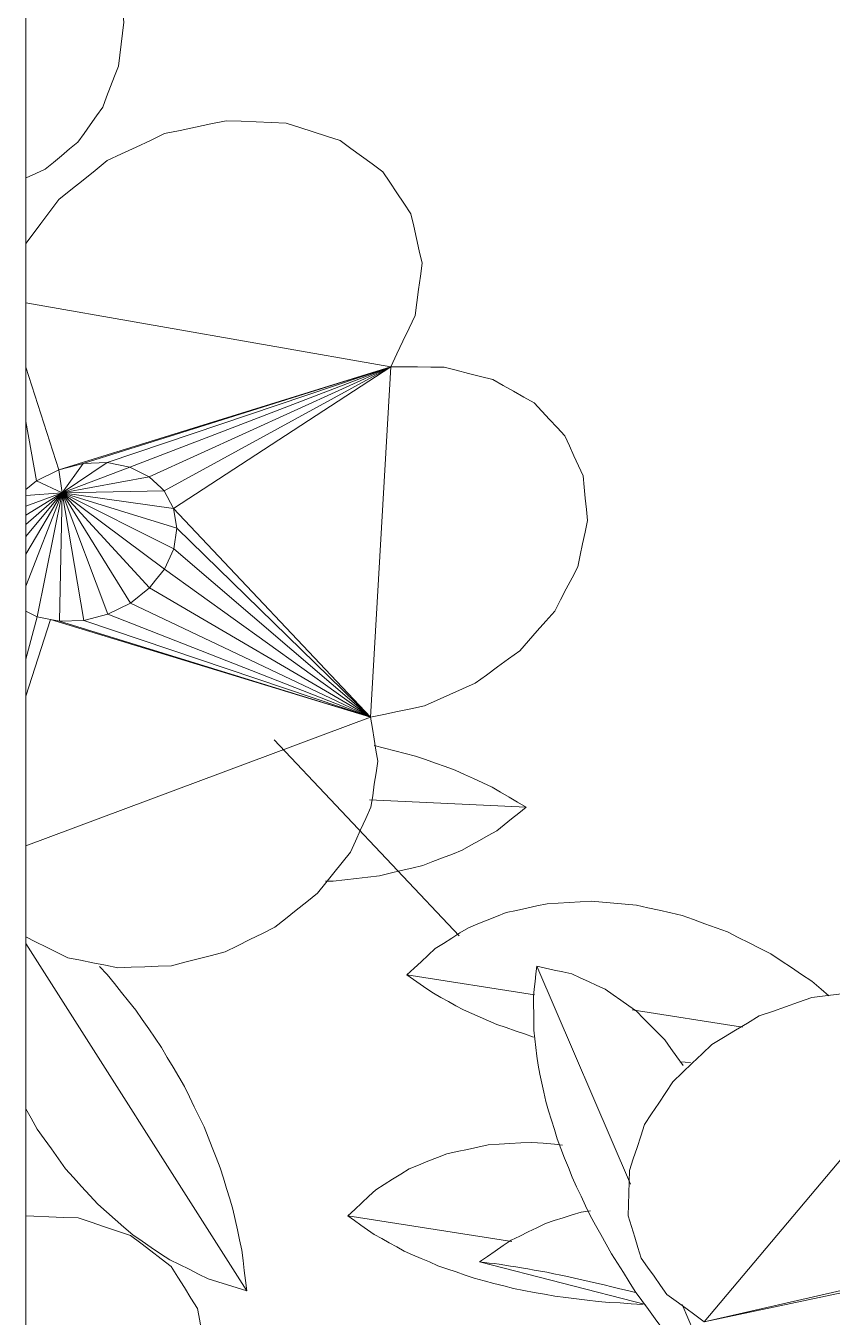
# Model space of a CAD drawing. Header units: metres. Extents: x -18.34 to -13.25, y -25.49 to -16.26.
# Drawn here: x -17.66 to -17.5716, y -20.7509 to -20.6094 of the extents above; entities that cross this region are included whole.
import ezdxf

# ---------------------------------------------------------------- set-up
doc = ezdxf.new("R2010")
doc.units = ezdxf.units.M
for name, color, linetype, lineweight in [('Importações nas famílias', 7, 'Continuous', 5), ('Quadro estrutural', 7, 'Continuous', 5), ('Vegetação', 7, 'Continuous', 5)]:
    doc.layers.add(name, color=color, linetype=linetype, lineweight=lineweight)

# ---------------------------------------------------------------- blocks, each defined once
blk = doc.blocks.new('Planta_pergolado_12200 - plantas pergolado_skp_Component_12-V2986-Pavimento 02 - Executivo')
at = {"layer": 'Importações nas famílias', "color": 9}
blk.add_line((-0.05878, 0.28689), (-0.05943, 0.2872), dxfattribs=at)
at = {"layer": 'Importações nas famílias', "color": 9, "flags": 128}
for points in [[(-0.06365, 0.28873), (-0.06477, 0.28902), (-0.06589, 0.28931), (-0.06701, 0.28961)], [(-0.05943, 0.2872), (-0.06049, 0.28758), (-0.06154, 0.28796), (-0.0626, 0.28834), (-0.06365, 0.28873)]]:
    blk.add_lwpolyline(points, dxfattribs=at)
blk = doc.blocks.new('Planta_pergolado_12200 - plantas pergolado_skp_Component_17-V2987-Pavimento 02 - Executivo')
at = {"layer": 'Importações nas famílias', "color": 9}
for p, q in [((-0.08, 0.33425), (-0.06399, 0.33139)), ((-0.08, 0.32601), (-0.06399, 0.33139)), ((-0.06399, 0.33139), (-0.08, 0.32529)), ((-0.06399, 0.33139), (-0.08, 0.3242)), ((-0.08, 0.32638), (-0.06399, 0.33139)), ((-0.06399, 0.33139), (-0.08, 0.32644)), ((-0.08, 0.32119), (-0.06399, 0.33139)), ((-0.08, 0.32278), (-0.06399, 0.33139)), ((-0.06432, 0.32787), (-0.06399, 0.33139)), ((-0.0676, 0.29298), (-0.0656, 0.31429)), ((-0.04436, 0.31074), (-0.04467, 0.30948)), ((-0.08, 0.30666), (-0.0676, 0.29298)), ((-0.0676, 0.29298), (-0.08, 0.30552)), ((-0.0676, 0.29298), (-0.08, 0.30392)), ((-0.0676, 0.29298), (-0.08, 0.30213)), ((-0.0676, 0.29298), (-0.08, 0.30043)), ((-0.0676, 0.29298), (-0.08, 0.299)), ((-0.0676, 0.29298), (-0.08, 0.29794)), ((-0.0676, 0.29298), (-0.08, 0.29724)), ((-0.0676, 0.29298), (-0.08, 0.29688)), ((-0.0676, 0.29298), (-0.08, 0.29684)), ((-0.0676, 0.29298), (-0.08, 0.28834)), ((-0.067, 0.28816), (-0.06723, 0.2869))]:
    blk.add_line(p, q, dxfattribs=at)
at = {"layer": 'Importações nas famílias', "color": 9, "flags": 128}
for points in [[(-0.08, 0.3583), (-0.07911, 0.35827), (-0.07749, 0.3582), (-0.07587, 0.35813), (-0.07425, 0.35807)], [(-0.07425, 0.35807), (-0.07282, 0.35759), (-0.07139, 0.35711), (-0.06996, 0.35663), (-0.06853, 0.35615)], [(-0.06853, 0.35615), (-0.06741, 0.3553), (-0.06629, 0.35445), (-0.06517, 0.3536), (-0.06405, 0.35275)], [(-0.06405, 0.35275), (-0.06334, 0.35159), (-0.06262, 0.35044), (-0.06191, 0.34929), (-0.06119, 0.34814)], [(-0.06119, 0.34814), (-0.06094, 0.34679), (-0.0607, 0.34544), (-0.06045, 0.34409), (-0.0602, 0.34274)], [(-0.0602, 0.34274), (-0.06044, 0.3413), (-0.06068, 0.33986), (-0.06092, 0.33842), (-0.06116, 0.33699)], [(-0.06116, 0.33699), (-0.06187, 0.33559), (-0.06257, 0.33419), (-0.06328, 0.33279), (-0.06399, 0.33139)], [(-0.06399, 0.33139), (-0.06256, 0.33138), (-0.06113, 0.33136), (-0.05969, 0.33135), (-0.05826, 0.33134)], [(-0.05826, 0.33134), (-0.05696, 0.331), (-0.05566, 0.33066), (-0.05435, 0.33032), (-0.05305, 0.32999)], [(-0.05305, 0.32999), (-0.05197, 0.32935), (-0.05088, 0.3287), (-0.04979, 0.32806), (-0.04871, 0.32742)], [(-0.04467, 0.30948), (-0.04533, 0.30826), (-0.046, 0.30704), (-0.04667, 0.30583), (-0.04734, 0.30461)], [(-0.04734, 0.30461), (-0.04832, 0.30352), (-0.0493, 0.30244), (-0.05028, 0.30135), (-0.05126, 0.30026)], [(-0.05126, 0.30026), (-0.05249, 0.29938), (-0.05372, 0.29849), (-0.05495, 0.29761), (-0.05618, 0.29672)], [(-0.05618, 0.29672), (-0.05757, 0.2961), (-0.05897, 0.29548), (-0.06036, 0.29486), (-0.06175, 0.29424)], [(-0.06175, 0.29424), (-0.06321, 0.29393), (-0.06468, 0.29361), (-0.06614, 0.29329), (-0.0676, 0.29298)], [(-0.0676, 0.29298), (-0.06745, 0.29178), (-0.0673, 0.29057), (-0.06715, 0.28937), (-0.067, 0.28816)]]:
    blk.add_lwpolyline(points, dxfattribs=at)
blk = doc.blocks.new('Planta_pergolado_12200 - plantas pergolado_skp_Component_16-V2988-Pavimento 02 - Executivo')
for name in ['Planta_pergolado_12200 - plantas pergolado_skp_Component_17-V2987-Pavimento 02 - Executivo', 'Planta_pergolado_12200 - plantas pergolado_skp_Component_12-V2986-Pavimento 02 - Executivo']:
    blk.add_blockref(name, (0, 0))
blk = doc.blocks.new('Planta_pergolado_12200 - plantas pergolado_skp_-V3010-Pavimento 02 - Executivo')
blk.add_blockref('Planta_pergolado_12200 - plantas pergolado_skp_Component_16-V2988-Pavimento 02 - Executivo', (0, 0))
blk = doc.blocks.new('Planta_pergolado_12200 - plantas pergolado_skp_-V3011-Pavimento 02 - Executivo')
blk.add_blockref('Planta_pergolado_12200 - plantas pergolado_skp_-V3010-Pavimento 02 - Executivo', (0, 0))
blk = doc.blocks.new('Planta_pergolado_12200 - plantas pergolado_skp_-V3129-Pavimento 02 - Executivo')
blk.add_blockref('Planta_pergolado_12200 - plantas pergolado_skp_-V3011-Pavimento 02 - Executivo', (0, 0))
blk = doc.blocks.new('Planta_pergolado_12200 - plantas pergolado_skp_Component_12-V1086-Pavimento 02 - Executivo')
at = {"layer": 'Importações nas famílias', "color": 9}
for p, q in [((-0.03028, -0.35324), (-0.01206, -0.34857)), ((-0.01812, -0.35885), (-0.01913, -0.3587))]:
    blk.add_line(p, q, dxfattribs=at)
at = {"layer": 'Importações nas famílias', "color": 9, "flags": 128}
for points in [[(-0.01986, -0.35148), (-0.01905, -0.35129), (-0.01824, -0.35111), (-0.01743, -0.35092), (-0.01662, -0.35073)], [(-0.01662, -0.35073), (-0.01576, -0.35052), (-0.0149, -0.35031), (-0.01404, -0.3501), (-0.01318, -0.34988)], [(-0.02565, -0.35261), (-0.02496, -0.35249), (-0.02427, -0.35236), (-0.02357, -0.35223), (-0.02288, -0.35211)], [(-0.02288, -0.35211), (-0.02213, -0.35195), (-0.02137, -0.35179), (-0.02062, -0.35164), (-0.01986, -0.35148)], [(-0.03028, -0.35324), (-0.02974, -0.35318), (-0.0292, -0.35312), (-0.02866, -0.35306), (-0.02812, -0.35299)], [(-0.02679, -0.35563), (-0.02767, -0.35503), (-0.02854, -0.35443), (-0.02941, -0.35384), (-0.03028, -0.35324)], [(-0.02812, -0.35299), (-0.0275, -0.3529), (-0.02688, -0.3528), (-0.02627, -0.35271), (-0.02565, -0.35261)], [(-0.02305, -0.35746), (-0.02398, -0.357), (-0.02492, -0.35654), (-0.02586, -0.35608), (-0.02679, -0.35563)], [(-0.01913, -0.3587), (-0.02011, -0.35839), (-0.02109, -0.35808), (-0.02207, -0.35777), (-0.02305, -0.35746)]]:
    blk.add_lwpolyline(points, dxfattribs=at)
blk = doc.blocks.new('Planta_pergolado_12200 - plantas pergolado_skp_Component_16-V3223-Pavimento 02 - Executivo')
at = {"extrusion": (0, 0, -1), "zscale": -0.9999999999999999, "rotation": 180}
blk.add_blockref('Planta_pergolado_12200 - plantas pergolado_skp_Component_12-V1086-Pavimento 02 - Executivo', (0, 0), dxfattribs=at)
blk = doc.blocks.new('Planta_pergolado_12200 - plantas pergolado_skp_Component_12-V2293-Pavimento 02 - Executivo')
at = {"layer": 'Importações nas famílias', "color": 9}
blk.add_line((-0.07594, -0.58268), (-0.11022, -0.556), dxfattribs=at)
at = {"layer": 'Importações nas famílias', "color": 9, "flags": 128}
for points in [[(-0.11022, -0.556), (-0.10922, -0.55579), (-0.10821, -0.55557), (-0.10721, -0.55536), (-0.1062, -0.55514)], [(-0.1062, -0.55514), (-0.10518, -0.55509), (-0.10415, -0.55504), (-0.10313, -0.55498), (-0.1021, -0.55493)], [(-0.1021, -0.55493), (-0.10108, -0.55504), (-0.10006, -0.55516), (-0.09904, -0.55527), (-0.09802, -0.55538)], [(-0.09802, -0.55538), (-0.09702, -0.55565), (-0.09603, -0.55593), (-0.09503, -0.5562), (-0.09404, -0.55648)], [(-0.10703, -0.55796), (-0.10783, -0.55747), (-0.10863, -0.55698), (-0.10943, -0.55649), (-0.11022, -0.556)], [(-0.09404, -0.55648), (-0.0931, -0.5569), (-0.09215, -0.55733), (-0.09121, -0.55776), (-0.09027, -0.55819)], [(-0.10378, -0.56005), (-0.1046, -0.55953), (-0.10541, -0.55901), (-0.10622, -0.55848), (-0.10703, -0.55796)], [(-0.09027, -0.55819), (-0.0894, -0.55877), (-0.08853, -0.55934), (-0.08766, -0.55992), (-0.08679, -0.56049)], [(-0.10052, -0.56225), (-0.10133, -0.5617), (-0.10215, -0.56115), (-0.10297, -0.5606), (-0.10378, -0.56005)], [(-0.08679, -0.56049), (-0.08601, -0.5612), (-0.08524, -0.5619), (-0.08446, -0.56261), (-0.08369, -0.56331)], [(-0.09726, -0.56453), (-0.09808, -0.56396), (-0.09889, -0.56339), (-0.0997, -0.56282), (-0.10052, -0.56225)], [(-0.08369, -0.56331), (-0.08302, -0.56414), (-0.08236, -0.56496), (-0.08169, -0.56578), (-0.08103, -0.5666)], [(-0.09406, -0.56687), (-0.09486, -0.56629), (-0.09566, -0.5657), (-0.09646, -0.56512), (-0.09726, -0.56453)], [(-0.09095, -0.56925), (-0.09173, -0.56865), (-0.09251, -0.56806), (-0.09328, -0.56747), (-0.09406, -0.56687)], [(-0.08103, -0.5666), (-0.08049, -0.56752), (-0.07996, -0.56843), (-0.07942, -0.56935), (-0.07888, -0.57027)], [(-0.08796, -0.57162), (-0.08871, -0.57103), (-0.08945, -0.57043), (-0.0902, -0.56984), (-0.09095, -0.56925)], [(-0.07888, -0.57027), (-0.07849, -0.57126), (-0.07809, -0.57225), (-0.07769, -0.57324), (-0.0773, -0.57423)], [(-0.08512, -0.57398), (-0.08583, -0.57339), (-0.08654, -0.5728), (-0.08725, -0.57221), (-0.08796, -0.57162)], [(-0.08248, -0.57629), (-0.08314, -0.57571), (-0.0838, -0.57513), (-0.08446, -0.57456), (-0.08512, -0.57398)], [(-0.0773, -0.57423), (-0.07705, -0.57528), (-0.0768, -0.57632), (-0.07655, -0.57736), (-0.07631, -0.57841)], [(-0.08004, -0.57853), (-0.08065, -0.57797), (-0.08126, -0.57741), (-0.08187, -0.57685), (-0.08248, -0.57629)], [(-0.07786, -0.58066), (-0.0784, -0.58013), (-0.07895, -0.5796), (-0.0795, -0.57906), (-0.08004, -0.57853)], [(-0.07631, -0.57841), (-0.07621, -0.57947), (-0.07612, -0.58054), (-0.07603, -0.58161), (-0.07594, -0.58268)], [(-0.07594, -0.58268), (-0.07642, -0.58218), (-0.0769, -0.58167), (-0.07738, -0.58117), (-0.07786, -0.58066)]]:
    blk.add_lwpolyline(points, dxfattribs=at)
blk = doc.blocks.new('Planta_pergolado_12200 - plantas pergolado_skp_Component_12-V1066-Pavimento 02 - Executivo')
at = {"layer": 'Importações nas famílias', "color": 9}
blk.add_line((-0.0665, -0.53272), (-0.09036, -0.53335), dxfattribs=at)
at = {"layer": 'Importações nas famílias', "color": 9, "flags": 128}
for points in [[(-0.08376, -0.52345), (-0.08322, -0.52319), (-0.08268, -0.52293), (-0.08214, -0.52267), (-0.0816, -0.52242)], [(-0.0816, -0.52242), (-0.08103, -0.52232), (-0.08047, -0.52222), (-0.0799, -0.52212), (-0.07933, -0.52203)], [(-0.07933, -0.52203), (-0.07876, -0.52209), (-0.07818, -0.52216), (-0.0776, -0.52223), (-0.07702, -0.52229)], [(-0.07702, -0.52229), (-0.07644, -0.52252), (-0.07586, -0.52275), (-0.07528, -0.52298), (-0.0747, -0.52321)], [(-0.0747, -0.52321), (-0.07414, -0.5236), (-0.07357, -0.52398), (-0.07301, -0.52437), (-0.07244, -0.52475)], [(-0.08575, -0.52511), (-0.08525, -0.52469), (-0.08475, -0.52428), (-0.08425, -0.52386), (-0.08376, -0.52345)], [(-0.07244, -0.52475), (-0.0719, -0.52529), (-0.07136, -0.52582), (-0.07083, -0.52635), (-0.07029, -0.52689)], [(-0.08755, -0.52734), (-0.0871, -0.52679), (-0.08665, -0.52623), (-0.0862, -0.52567), (-0.08575, -0.52511)], [(-0.0891, -0.53011), (-0.08871, -0.52942), (-0.08832, -0.52873), (-0.08794, -0.52804), (-0.08755, -0.52734)], [(-0.07029, -0.52689), (-0.06979, -0.52756), (-0.06929, -0.52822), (-0.06879, -0.52889), (-0.06829, -0.52956)], [(-0.09036, -0.53335), (-0.09005, -0.53254), (-0.08973, -0.53173), (-0.08942, -0.53092), (-0.0891, -0.53011)], [(-0.06829, -0.52956), (-0.06785, -0.53035), (-0.0674, -0.53114), (-0.06695, -0.53193), (-0.0665, -0.53272)], [(-0.08675, -0.53311), (-0.08766, -0.53317), (-0.08856, -0.53323), (-0.08946, -0.53329), (-0.09036, -0.53335)], [(-0.08333, -0.5329), (-0.08419, -0.53295), (-0.08504, -0.53301), (-0.0859, -0.53306), (-0.08675, -0.53311)], [(-0.08015, -0.53272), (-0.08094, -0.53277), (-0.08174, -0.53281), (-0.08254, -0.53286), (-0.08333, -0.5329)], [(-0.07722, -0.53258), (-0.07795, -0.53261), (-0.07868, -0.53265), (-0.07941, -0.53269), (-0.08015, -0.53272)], [(-0.07459, -0.53247), (-0.07525, -0.5325), (-0.07591, -0.53252), (-0.07656, -0.53255), (-0.07722, -0.53258)], [(-0.0723, -0.53239), (-0.07287, -0.53241), (-0.07345, -0.53243), (-0.07402, -0.53245), (-0.07459, -0.53247)], [(-0.07035, -0.53236), (-0.07083, -0.53236), (-0.07132, -0.53237), (-0.07181, -0.53238), (-0.0723, -0.53239)], [(-0.06877, -0.53235), (-0.06917, -0.53235), (-0.06956, -0.53235), (-0.06995, -0.53236), (-0.07035, -0.53236)], [(-0.06759, -0.53239), (-0.06789, -0.53238), (-0.06818, -0.53237), (-0.06848, -0.53236), (-0.06877, -0.53235)], [(-0.06681, -0.53246), (-0.06701, -0.53245), (-0.0672, -0.53243), (-0.0674, -0.53241), (-0.06759, -0.53239)], [(-0.06645, -0.53257), (-0.06654, -0.53255), (-0.06663, -0.53252), (-0.06672, -0.53249), (-0.06681, -0.53246)], [(-0.0665, -0.53272), (-0.06649, -0.53268), (-0.06648, -0.53264), (-0.06646, -0.53261), (-0.06645, -0.53257)]]:
    blk.add_lwpolyline(points, dxfattribs=at)
blk = doc.blocks.new('Planta_pergolado_12200 - plantas pergolado_skp_Component_12-V1114-Pavimento 02 - Executivo')
at = {"layer": 'Importações nas famílias', "color": 9, "flags": 128}
blk.add_lwpolyline([(-0.07315, -0.50119), (-0.07313, -0.50178), (-0.07311, -0.50238), (-0.0731, -0.50297)], dxfattribs=at)
blk = doc.blocks.new('Planta_pergolado_12200 - plantas pergolado_skp_Component_17-V3240-Pavimento 02 - Executivo')
at = {"layer": 'Importações nas famílias', "color": 9}
for p, q in [((-0.07428, 0.50227), (-0.08, 0.51448)), ((-0.08, 0.5033), (-0.07428, 0.50227)), ((-0.07428, 0.50227), (-0.08, 0.50318)), ((-0.08, 0.49609), (-0.07428, 0.50227))]:
    blk.add_line(p, q, dxfattribs=at)
at = {"layer": 'Importações nas famílias', "color": 9, "flags": 128}
for points in [[(-0.08, 0.53728), (-0.07894, 0.53706), (-0.07784, 0.53684), (-0.07673, 0.53661)], [(-0.07673, 0.53661), (-0.07572, 0.53609), (-0.07471, 0.53556), (-0.0737, 0.53504), (-0.07268, 0.53451)], [(-0.07268, 0.53451), (-0.07183, 0.53372), (-0.07098, 0.53293)], [(-0.068, 0.52933), (-0.06737, 0.52833), (-0.06673, 0.52732)], [(-0.06673, 0.52732), (-0.06636, 0.52618), (-0.06598, 0.52503), (-0.06561, 0.52388), (-0.06524, 0.52273)], [(-0.06524, 0.52273), (-0.06515, 0.52152), (-0.06506, 0.52031), (-0.06498, 0.51909), (-0.06489, 0.51788)], [(-0.06489, 0.51788), (-0.0651, 0.51669), (-0.0653, 0.51549), (-0.06551, 0.51429), (-0.06571, 0.5131)], [(-0.06571, 0.5131), (-0.0662, 0.512), (-0.06668, 0.5109), (-0.06717, 0.50981), (-0.06765, 0.50871)], [(-0.06765, 0.50871), (-0.06838, 0.50779), (-0.06911, 0.50686), (-0.06984, 0.50594), (-0.07057, 0.50502)], [(-0.07057, 0.50502), (-0.0715, 0.50433), (-0.07243, 0.50364), (-0.07335, 0.50296), (-0.07428, 0.50227)], [(-0.07428, 0.50227), (-0.0736, 0.5013), (-0.07291, 0.50033), (-0.07223, 0.49937), (-0.07155, 0.4984)], [(-0.07155, 0.4984), (-0.07112, 0.49728), (-0.07069, 0.49615), (-0.07026, 0.49503), (-0.06983, 0.4939)], [(-0.06983, 0.4939), (-0.06969, 0.49269), (-0.06954, 0.49149), (-0.0694, 0.49028), (-0.06925, 0.48907)], [(-0.06925, 0.48907), (-0.0694, 0.48787), (-0.06955, 0.48666), (-0.0697, 0.48546), (-0.06984, 0.48425)], [(-0.06984, 0.48425), (-0.07028, 0.48313), (-0.07071, 0.482), (-0.07114, 0.48088), (-0.07157, 0.47976)], [(-0.07157, 0.47976), (-0.07225, 0.47879), (-0.07294, 0.47783), (-0.07362, 0.47687), (-0.07431, 0.4759)], [(-0.07431, 0.4759), (-0.0752, 0.47517), (-0.07609, 0.47443), (-0.07698, 0.47369), (-0.07787, 0.47295)], [(-0.07787, 0.47295), (-0.07891, 0.47249), (-0.07995, 0.47202)]]:
    blk.add_lwpolyline(points, dxfattribs=at)
blk = doc.blocks.new('Planta_pergolado_12200 - plantas pergolado_skp_Component_16-V3241-Pavimento 02 - Executivo')
at = {"extrusion": (0, 0, -1), "zscale": -1, "rotation": 180}
for name, p in [('Planta_pergolado_12200 - plantas pergolado_skp_Component_12-V2293-Pavimento 02 - Executivo', (-0.03634, -0.00519)), ('Planta_pergolado_12200 - plantas pergolado_skp_Component_12-V1066-Pavimento 02 - Executivo', (-0.03634, -0.00519)), ('Planta_pergolado_12200 - plantas pergolado_skp_Component_12-V1114-Pavimento 02 - Executivo', (0, 0))]:
    blk.add_blockref(name, p, dxfattribs=at)
blk.add_blockref('Planta_pergolado_12200 - plantas pergolado_skp_Component_17-V3240-Pavimento 02 - Executivo', (0, 0))
blk = doc.blocks.new('Planta_pergolado_12200 - plantas pergolado_skp_Component_12-V3251-Pavimento 02 - Executivo')
at = {"layer": 'Importações nas famílias', "color": 9}
for p, q in [((-0.05578, 0.35009), (-0.08, 0.38813)), ((-0.07107, 0.38472), (-0.07192, 0.38562))]:
    blk.add_line(p, q, dxfattribs=at)
at = {"layer": 'Importações nas famílias', "color": 9, "flags": 128}
for points in [[(-0.06795, 0.38084), (-0.06873, 0.38181), (-0.06951, 0.38278), (-0.07029, 0.38375), (-0.07107, 0.38472)], [(-0.06512, 0.37673), (-0.06582, 0.37776), (-0.06653, 0.37879), (-0.06724, 0.37981), (-0.06795, 0.38084)], [(-0.06261, 0.37245), (-0.06324, 0.37352), (-0.06386, 0.37459), (-0.06449, 0.37566), (-0.06512, 0.37673)], [(-0.06046, 0.36804), (-0.06099, 0.36915), (-0.06153, 0.37025), (-0.06207, 0.37135), (-0.06261, 0.37245)], [(-0.08, 0.37002), (-0.07941, 0.36898), (-0.07875, 0.3678)], [(-0.05868, 0.36355), (-0.05912, 0.36467), (-0.05957, 0.3658), (-0.06001, 0.36692), (-0.06046, 0.36804)], [(-0.07875, 0.3678), (-0.07797, 0.36672), (-0.07719, 0.36563), (-0.07642, 0.36454), (-0.07564, 0.36346)], [(-0.07564, 0.36346), (-0.07476, 0.36248), (-0.07388, 0.36151), (-0.073, 0.36053), (-0.07212, 0.35956)], [(-0.0573, 0.35903), (-0.05764, 0.36016), (-0.05799, 0.36129), (-0.05833, 0.36242), (-0.05868, 0.36355)], [(-0.07212, 0.35956), (-0.07116, 0.35872), (-0.0702, 0.35788), (-0.06924, 0.35704), (-0.06828, 0.3562)], [(-0.05632, 0.35452), (-0.05657, 0.35565), (-0.05681, 0.35678), (-0.05705, 0.3579), (-0.0573, 0.35903)], [(-0.06828, 0.3562), (-0.06726, 0.35552), (-0.06625, 0.35483), (-0.06523, 0.35415), (-0.06421, 0.35346)], [(-0.05578, 0.35009), (-0.05591, 0.3512), (-0.05605, 0.35231), (-0.05619, 0.35342), (-0.05632, 0.35452)], [(-0.06421, 0.35346), (-0.06316, 0.35295), (-0.06211, 0.35244), (-0.06106, 0.35192), (-0.06001, 0.35141)], [(-0.06001, 0.35141), (-0.05895, 0.35108), (-0.05789, 0.35075), (-0.05684, 0.35042), (-0.05578, 0.35009)]]:
    blk.add_lwpolyline(points, dxfattribs=at)
blk = doc.blocks.new('Planta_pergolado_12200 - plantas pergolado_skp_Component_12-V1135-Pavimento 02 - Executivo')
at = {"layer": 'Importações nas famílias', "color": 9}
for p, q in [((-0.04715, -0.39495), (-0.0463, -0.39495)), ((-0.02517, -0.40307), (-0.04231, -0.40387))]:
    blk.add_line(p, q, dxfattribs=at)
at = {"layer": 'Importações nas famílias', "color": 9, "flags": 128}
for points in [[(-0.0463, -0.39495), (-0.04504, -0.3951), (-0.04377, -0.39525), (-0.0425, -0.3954), (-0.04124, -0.39555)], [(-0.04124, -0.39555), (-0.04005, -0.39583), (-0.03886, -0.39612), (-0.03767, -0.3964), (-0.03649, -0.39669)], [(-0.03649, -0.39669), (-0.0354, -0.3971), (-0.03432, -0.39752), (-0.03324, -0.39793), (-0.03216, -0.39835)], [(-0.03216, -0.39835), (-0.03121, -0.39889), (-0.03026, -0.39942), (-0.02931, -0.39996), (-0.02836, -0.40049)], [(-0.02836, -0.40049), (-0.02756, -0.40114), (-0.02676, -0.40178), (-0.02597, -0.40242), (-0.02517, -0.40307)], [(-0.02517, -0.40307), (-0.0261, -0.40361), (-0.02703, -0.40416), (-0.02796, -0.40471), (-0.02889, -0.40526)], [(-0.02889, -0.40526), (-0.02991, -0.40572), (-0.03092, -0.40619), (-0.03193, -0.40666), (-0.03294, -0.40713)], [(-0.03294, -0.40713), (-0.03403, -0.40751), (-0.03511, -0.40789), (-0.03619, -0.40827), (-0.03727, -0.40866)], [(-0.03727, -0.40866), (-0.03841, -0.40895), (-0.03955, -0.40924), (-0.0407, -0.40953), (-0.04181, -0.40982)]]:
    blk.add_lwpolyline(points, dxfattribs=at)
blk = doc.blocks.new('Planta_pergolado_12200 - plantas pergolado_skp_Component_17-V3252-Pavimento 02 - Executivo')
at = {"layer": 'Importações nas famílias', "color": 9}
for p, q in [((-0.08, 0.45831), (-0.03999, 0.45132)), ((-0.07637, 0.44003), (-0.08, 0.45127)), ((-0.03999, 0.45132), (-0.07637, 0.44003)), ((-0.07372, 0.44071), (-0.03999, 0.45132)), ((-0.07107, 0.44081), (-0.03999, 0.45132)), ((-0.03999, 0.45132), (-0.0686, 0.44031)), ((-0.03999, 0.45132), (-0.06648, 0.43926)), ((-0.06484, 0.43772), (-0.03999, 0.45132)), ((-0.06381, 0.4358), (-0.03999, 0.45132)), ((-0.04221, 0.41291), (-0.03999, 0.45132)), ((-0.07883, 0.43881), (-0.08, 0.44531)), ((-0.07883, 0.43881), (-0.07637, 0.44003)), ((-0.07372, 0.44071), (-0.07637, 0.44003)), ((-0.07601, 0.4375), (-0.07637, 0.44003)), ((-0.07601, 0.4375), (-0.07107, 0.44081)), ((-0.07601, 0.4375), (-0.07372, 0.44071)), ((-0.07601, 0.4375), (-0.0686, 0.44031)), ((-0.07107, 0.44081), (-0.07372, 0.44071)), ((-0.0686, 0.44031), (-0.07107, 0.44081)), ((-0.06648, 0.43926), (-0.0686, 0.44031)), ((-0.08, 0.43788), (-0.07883, 0.43881)), ((-0.07601, 0.4375), (-0.07883, 0.43881)), ((-0.07601, 0.4375), (-0.06648, 0.43926)), ((-0.06517, 0.43803), (-0.06648, 0.43926)), ((-0.07601, 0.4375), (-0.08, 0.4372)), ((-0.07601, 0.4375), (-0.08, 0.43605)), ((-0.07601, 0.4375), (-0.08, 0.43507)), ((-0.07601, 0.4375), (-0.08, 0.43403)), ((-0.07601, 0.4375), (-0.08, 0.43271)), ((-0.07601, 0.4375), (-0.08, 0.43078)), ((-0.07601, 0.4375), (-0.08, 0.42727)), ((-0.07601, 0.4375), (-0.07877, 0.42392)), ((-0.0763, 0.42343), (-0.07601, 0.4375)), ((-0.06484, 0.43772), (-0.07601, 0.4375)), ((-0.07601, 0.4375), (-0.06379, 0.43135)), ((-0.06481, 0.42913), (-0.07601, 0.4375)), ((-0.07601, 0.4375), (-0.07365, 0.42353)), ((-0.07601, 0.4375), (-0.06643, 0.42711)), ((-0.06854, 0.42543), (-0.07601, 0.4375)), ((-0.07601, 0.4375), (-0.06345, 0.43363)), ((-0.07601, 0.4375), (-0.06381, 0.4358)), ((-0.071, 0.42421), (-0.07601, 0.4375)), ((-0.06517, 0.43803), (-0.06484, 0.43772)), ((-0.06484, 0.43772), (-0.06381, 0.4358)), ((-0.06381, 0.4358), (-0.06345, 0.43363)), ((-0.06381, 0.4358), (-0.04221, 0.41291)), ((-0.06345, 0.43363), (-0.06379, 0.43135)), ((-0.04221, 0.41291), (-0.06345, 0.43363)), ((-0.06379, 0.43135), (-0.06481, 0.42913)), ((-0.04221, 0.41291), (-0.06379, 0.43135)), ((-0.06481, 0.42913), (-0.06578, 0.42792)), ((-0.04221, 0.41291), (-0.06481, 0.42913)), ((-0.06578, 0.42792), (-0.06643, 0.42711)), ((-0.06643, 0.42711), (-0.06854, 0.42543)), ((-0.04221, 0.41291), (-0.06643, 0.42711)), ((-0.07877, 0.42392), (-0.08, 0.42453)), ((-0.06854, 0.42543), (-0.071, 0.42421)), ((-0.04221, 0.41291), (-0.06854, 0.42543)), ((-0.07877, 0.42392), (-0.08, 0.41928)), ((-0.07729, 0.42363), (-0.08, 0.41522)), ((-0.07729, 0.42363), (-0.07877, 0.42392)), ((-0.0763, 0.42343), (-0.07729, 0.42363)), ((-0.04221, 0.41291), (-0.07729, 0.42363)), ((-0.07365, 0.42353), (-0.0763, 0.42343)), ((-0.04221, 0.41291), (-0.0763, 0.42343)), ((-0.071, 0.42421), (-0.07365, 0.42353)), ((-0.04221, 0.41291), (-0.07365, 0.42353)), ((-0.04221, 0.41291), (-0.071, 0.42421)), ((-0.04221, 0.41291), (-0.08, 0.39882))]:
    blk.add_line(p, q, dxfattribs=at)
at = {"layer": 'Importações nas famílias', "color": 9, "flags": 128}
for points in [[(-0.06478, 0.47685), (-0.06309, 0.4772), (-0.06141, 0.47756), (-0.05973, 0.47791), (-0.05804, 0.47826)], [(-0.05804, 0.47826), (-0.05639, 0.4782), (-0.05474, 0.47813), (-0.0531, 0.47806), (-0.05145, 0.478)], [(-0.07107, 0.47389), (-0.0695, 0.47463), (-0.06792, 0.47537), (-0.06635, 0.47611), (-0.06478, 0.47685)], [(-0.05145, 0.478), (-0.04997, 0.47752), (-0.0485, 0.47704), (-0.04703, 0.47656), (-0.04555, 0.47608)], [(-0.04555, 0.47608), (-0.04438, 0.47523), (-0.04321, 0.47438), (-0.04203, 0.47353), (-0.04086, 0.47267)], [(-0.07639, 0.46962), (-0.07506, 0.47069), (-0.07373, 0.47175), (-0.0724, 0.47282), (-0.07107, 0.47389)], [(-0.04086, 0.47267), (-0.04009, 0.47152), (-0.03932, 0.47037), (-0.03855, 0.46922), (-0.03778, 0.46807)], [(-0.08, 0.4648), (-0.07931, 0.46572), (-0.07834, 0.46702), (-0.07736, 0.46832), (-0.07639, 0.46962)], [(-0.03778, 0.46807), (-0.03748, 0.46672), (-0.03717, 0.46537), (-0.03687, 0.46402), (-0.03656, 0.46267)], [(-0.03656, 0.46267), (-0.03675, 0.46123), (-0.03694, 0.45979), (-0.03713, 0.45835), (-0.03732, 0.45692)], [(-0.03732, 0.45692), (-0.03799, 0.45552), (-0.03866, 0.45412), (-0.03932, 0.45272), (-0.03999, 0.45132)], [(-0.03999, 0.45132), (-0.03853, 0.4513), (-0.03708, 0.45129), (-0.03562, 0.45128), (-0.03416, 0.45127)], [(-0.03416, 0.45127), (-0.03282, 0.45093), (-0.03148, 0.45059), (-0.03015, 0.45025), (-0.02881, 0.44992)], [(-0.02881, 0.44992), (-0.02768, 0.44927), (-0.02655, 0.44863), (-0.02542, 0.44799), (-0.02429, 0.44735)], [(-0.02429, 0.44735), (-0.02345, 0.44645), (-0.0226, 0.44555), (-0.02176, 0.44465), (-0.02092, 0.44375)], [(-0.02092, 0.44375), (-0.02042, 0.44265), (-0.01992, 0.44155), (-0.01942, 0.44045), (-0.01892, 0.43935)], [(-0.01892, 0.43935), (-0.0188, 0.43813), (-0.01868, 0.4369), (-0.01856, 0.43568), (-0.01844, 0.43446)], [(-0.01844, 0.43446), (-0.0187, 0.43319), (-0.01897, 0.43193), (-0.01923, 0.43067), (-0.0195, 0.42941)], [(-0.0195, 0.42941), (-0.02013, 0.42819), (-0.02076, 0.42697), (-0.0214, 0.42576), (-0.02203, 0.42454)], [(-0.02203, 0.42454), (-0.02299, 0.42345), (-0.02395, 0.42237), (-0.0249, 0.42128), (-0.02586, 0.42019)], [(-0.02586, 0.42019), (-0.02708, 0.41931), (-0.0283, 0.41842), (-0.02951, 0.41754), (-0.03073, 0.41665)], [(-0.03073, 0.41665), (-0.03213, 0.41603), (-0.03352, 0.41541), (-0.03491, 0.41479), (-0.03631, 0.41417)], [(-0.03631, 0.41417), (-0.03778, 0.41385), (-0.03926, 0.41354), (-0.04074, 0.41322), (-0.04221, 0.41291)], [(-0.04221, 0.41291), (-0.04201, 0.4117), (-0.04182, 0.4105), (-0.04162, 0.4093), (-0.04142, 0.40809)], [(-0.04142, 0.40809), (-0.04161, 0.40683), (-0.0418, 0.40557), (-0.04198, 0.40431), (-0.04217, 0.40305)], [(-0.04217, 0.40305), (-0.04273, 0.40181), (-0.0433, 0.40058), (-0.04386, 0.39935), (-0.04442, 0.39812)], [(-0.04442, 0.39812), (-0.04532, 0.397), (-0.04622, 0.39588), (-0.04711, 0.39476), (-0.04801, 0.39364)], [(-0.04801, 0.39364), (-0.04918, 0.39271), (-0.05035, 0.39178), (-0.05153, 0.39085), (-0.0527, 0.38992)], [(-0.0527, 0.38992), (-0.05406, 0.38924), (-0.05543, 0.38856), (-0.0568, 0.38788), (-0.05816, 0.38721)], [(-0.07539, 0.38657), (-0.07656, 0.38715), (-0.07774, 0.38774), (-0.07892, 0.38832), (-0.08, 0.38886)], [(-0.06991, 0.38547), (-0.07128, 0.38575), (-0.07265, 0.38602), (-0.07402, 0.3863), (-0.07539, 0.38657)], [(-0.05816, 0.38721), (-0.05963, 0.38683), (-0.0611, 0.38645), (-0.06256, 0.38607), (-0.06403, 0.38569)], [(-0.06403, 0.38569), (-0.0655, 0.38564), (-0.06697, 0.38558), (-0.06844, 0.38553), (-0.06991, 0.38547)]]:
    blk.add_lwpolyline(points, dxfattribs=at)
blk = doc.blocks.new('Planta_pergolado_12200 - plantas pergolado_skp_Component_16-V3253-Pavimento 02 - Executivo')
for name in ['Planta_pergolado_12200 - plantas pergolado_skp_Component_17-V3252-Pavimento 02 - Executivo', 'Planta_pergolado_12200 - plantas pergolado_skp_Component_12-V3251-Pavimento 02 - Executivo']:
    blk.add_blockref(name, (0, 0))
at = {"extrusion": (0, 0, -1), "zscale": -1, "rotation": 180}
blk.add_blockref('Planta_pergolado_12200 - plantas pergolado_skp_Component_12-V1135-Pavimento 02 - Executivo', (0, 0), dxfattribs=at)
blk = doc.blocks.new('Planta_pergolado_12200 - plantas pergolado_skp_Component_12-V3257-Pavimento 02 - Executivo')
at = {"layer": 'Importações nas famílias', "color": 9}
for p, q in [((-0.03822, 0.3847), (-0.02425, 0.38252)), ((-0.01352, 0.38085), (-0.00146, 0.37897)), ((-0.00831, 0.37516), (-0.00714, 0.37508))]:
    blk.add_line(p, q, dxfattribs=at)
at = {"layer": 'Importações nas famílias', "color": 9, "flags": 128}
for points in [[(-0.02284, 0.39248), (-0.02397, 0.39224), (-0.0251, 0.392), (-0.02623, 0.39175), (-0.02736, 0.39151)], [(-0.01804, 0.39276), (-0.01924, 0.39269), (-0.02044, 0.39262), (-0.02164, 0.39255), (-0.02284, 0.39248)], [(-0.01307, 0.39233), (-0.01431, 0.39244), (-0.01555, 0.39254), (-0.0168, 0.39265), (-0.01804, 0.39276)], [(-0.00805, 0.3912), (-0.0093, 0.39148), (-0.01056, 0.39177), (-0.01181, 0.39205), (-0.01307, 0.39233)], [(-0.02736, 0.39151), (-0.02839, 0.3911), (-0.02943, 0.39068), (-0.03046, 0.39027), (-0.03149, 0.38986)], [(-0.00309, 0.38941), (-0.00433, 0.38986), (-0.00557, 0.3903), (-0.00681, 0.39075), (-0.00805, 0.3912)], [(-0.03149, 0.38986), (-0.03241, 0.38929), (-0.03332, 0.38871), (-0.03423, 0.38814), (-0.03514, 0.38757)], [(0.00168, 0.38699), (0.00049, 0.38759), (-0.00071, 0.3882), (-0.0019, 0.3888), (-0.00309, 0.38941)], [(-0.03514, 0.38757), (-0.03591, 0.38685), (-0.03668, 0.38614), (-0.03745, 0.38542), (-0.03822, 0.3847)], [(0.00616, 0.38399), (0.00504, 0.38474), (0.00392, 0.38549), (0.0028, 0.38624), (0.00168, 0.38699)], [(-0.03822, 0.3847), (-0.0375, 0.38419), (-0.03678, 0.38369), (-0.03605, 0.38318), (-0.03533, 0.38268)], [(0.00803, 0.38239), (0.00718, 0.38312), (0.00616, 0.38399)], [(-0.03533, 0.38268), (-0.03451, 0.38222), (-0.03368, 0.38177), (-0.03286, 0.38131), (-0.03203, 0.38086)], [(-0.03203, 0.38086), (-0.03111, 0.38045), (-0.03019, 0.38005), (-0.02927, 0.37965), (-0.02836, 0.37925)], [(-0.02836, 0.37925), (-0.02735, 0.37891), (-0.02635, 0.37856), (-0.02535, 0.37822), (-0.02435, 0.37788)]]:
    blk.add_lwpolyline(points, dxfattribs=at)
blk = doc.blocks.new('Planta_pergolado_12200 - plantas pergolado_skp_Component_16-V3259-Pavimento 02 - Executivo')
blk.add_blockref('Planta_pergolado_12200 - plantas pergolado_skp_Component_12-V3257-Pavimento 02 - Executivo', (0, 0))
blk = doc.blocks.new('Planta_pergolado_12200 - plantas pergolado_skp_Component_12-V1156-Pavimento 02 - Executivo')
at = {"layer": 'Importações nas famílias', "color": 9}
blk.add_line((-0.04471, -0.35829), (-0.02673, -0.35549), dxfattribs=at)
at = {"layer": 'Importações nas famílias', "color": 9, "flags": 128}
for points in [[(-0.022, -0.34949), (-0.02082, -0.34934), (-0.01964, -0.34919), (-0.01846, -0.34905), (-0.01728, -0.3489)], [(-0.01728, -0.3489), (-0.01606, -0.34882), (-0.01484, -0.34875), (-0.01363, -0.34867), (-0.01241, -0.34859)], [(-0.03084, -0.35146), (-0.02976, -0.35118), (-0.02869, -0.3509), (-0.02761, -0.35062), (-0.02654, -0.35034)], [(-0.02654, -0.35034), (-0.02541, -0.35013), (-0.02427, -0.34991), (-0.02314, -0.3497), (-0.022, -0.34949)], [(-0.03484, -0.35283), (-0.03384, -0.35249), (-0.03284, -0.35215), (-0.03184, -0.35181), (-0.03084, -0.35146)], [(-0.03852, -0.35444), (-0.0376, -0.35404), (-0.03668, -0.35364), (-0.03576, -0.35324), (-0.03484, -0.35283)], [(-0.04182, -0.35626), (-0.04099, -0.35581), (-0.04017, -0.35535), (-0.03934, -0.3549), (-0.03852, -0.35444)], [(-0.04471, -0.35829), (-0.04399, -0.35778), (-0.04327, -0.35728), (-0.04254, -0.35677), (-0.04182, -0.35626)], [(-0.04163, -0.36116), (-0.0424, -0.36044), (-0.04317, -0.35972), (-0.04394, -0.359), (-0.04471, -0.35829)], [(-0.03798, -0.36344), (-0.03889, -0.36287), (-0.03981, -0.3623), (-0.04072, -0.36173), (-0.04163, -0.36116)], [(-0.03385, -0.3651), (-0.03488, -0.36468), (-0.03592, -0.36427), (-0.03695, -0.36386), (-0.03798, -0.36344)], [(-0.02933, -0.36607), (-0.03046, -0.36583), (-0.03159, -0.36558), (-0.03272, -0.36534), (-0.03385, -0.3651)], [(-0.02453, -0.36634), (-0.02573, -0.36628), (-0.02693, -0.36621), (-0.02813, -0.36614), (-0.02933, -0.36607)], [(-0.02118, -0.36605), (-0.02204, -0.36613), (-0.02328, -0.36624), (-0.02453, -0.36634)]]:
    blk.add_lwpolyline(points, dxfattribs=at)
blk = doc.blocks.new('Planta_pergolado_12200 - plantas pergolado_skp_Component_16-V3260-Pavimento 02 - Executivo')
at = {"extrusion": (0, 0, -1), "zscale": -1, "rotation": 180}
blk.add_blockref('Planta_pergolado_12200 - plantas pergolado_skp_Component_12-V1156-Pavimento 02 - Executivo', (0, 0), dxfattribs=at)
blk = doc.blocks.new('Planta_pergolado_12200 - plantas pergolado_skp_Component_12-V1152-Pavimento 02 - Executivo')
at = {"layer": 'Importações nas famílias', "color": 9}
for p, q in [((0.03153, -0.41276), (0.03279, -0.40984)), ((0.01559, -0.44983), (0.02587, -0.42593))]:
    blk.add_line(p, q, dxfattribs=at)
at = {"layer": 'Importações nas famílias', "color": 9, "flags": 128}
for points in [[(0.02932, -0.41019), (0.03011, -0.40923), (0.0309, -0.40827)], [(0.0264, -0.4142), (0.02713, -0.4132), (0.02786, -0.4122), (0.02859, -0.4112), (0.02932, -0.41019)], [(0.02377, -0.41833), (0.02443, -0.41729), (0.02509, -0.41626), (0.02574, -0.41523), (0.0264, -0.4142)], [(0.02145, -0.42251), (0.02203, -0.42147), (0.02261, -0.42042), (0.02319, -0.41937), (0.02377, -0.41833)], [(0.01946, -0.42672), (0.01996, -0.42567), (0.02046, -0.42462), (0.02095, -0.42357), (0.02145, -0.42251)], [(0.01784, -0.4309), (0.01825, -0.42986), (0.01865, -0.42881), (0.01906, -0.42777), (0.01946, -0.42672)], [(0.01659, -0.43501), (0.0169, -0.43399), (0.01722, -0.43296), (0.01753, -0.43193), (0.01784, -0.4309)], [(0.01574, -0.439), (0.01595, -0.43801), (0.01616, -0.43701), (0.01638, -0.43601), (0.01659, -0.43501)], [(0.01528, -0.44283), (0.0154, -0.44188), (0.01551, -0.44092), (0.01562, -0.43996), (0.01574, -0.439)], [(0.03163, -0.43894), (0.03096, -0.43988), (0.03029, -0.44082), (0.02962, -0.44176)], [(0.02962, -0.44176), (0.02885, -0.44254), (0.02808, -0.44332), (0.0273, -0.4441), (0.02653, -0.44489)], [(0.01523, -0.44645), (0.01524, -0.44555), (0.01526, -0.44464), (0.01527, -0.44374), (0.01528, -0.44283)], [(0.02653, -0.44489), (0.02568, -0.44549), (0.02482, -0.4461), (0.02397, -0.4467), (0.02311, -0.44731)], [(0.01559, -0.44983), (0.0155, -0.44899), (0.01541, -0.44814), (0.01532, -0.4473), (0.01523, -0.44645)], [(0.02311, -0.44731), (0.02219, -0.44772), (0.02127, -0.44814), (0.02035, -0.44856), (0.01944, -0.44897)], [(0.01944, -0.44897), (0.01847, -0.44919), (0.01751, -0.4494), (0.01655, -0.44962), (0.01559, -0.44983)]]:
    blk.add_lwpolyline(points, dxfattribs=at)
blk = doc.blocks.new('Planta_pergolado_12200 - plantas pergolado_skp_Component_17-V1167-Pavimento 02 - Executivo')
at = {"layer": 'Importações nas famílias', "color": 9}
for p, q in [((0.0213, -0.3524), (-0.00563, -0.34669)), ((-0.00563, -0.34669), (0.02137, -0.35286)), ((0.02281, -0.38051), (-0.00563, -0.34669))]:
    blk.add_line(p, q, dxfattribs=at)
at = {"layer": 'Importações nas famílias', "color": 9, "flags": 128}
for points in [[(-0.00563, -0.34669), (-0.00665, -0.34744), (-0.00767, -0.34819), (-0.0087, -0.34894), (-0.00972, -0.34969)], [(-0.00972, -0.34969), (-0.01043, -0.35068), (-0.01114, -0.35167), (-0.01185, -0.35266), (-0.01256, -0.35365)], [(-0.01256, -0.35365), (-0.01291, -0.35481), (-0.01326, -0.35596), (-0.01361, -0.35712), (-0.01396, -0.35828)], [(-0.01396, -0.35828), (-0.01393, -0.35953), (-0.0139, -0.36078), (-0.01386, -0.36203), (-0.01383, -0.36328)], [(-0.01383, -0.36328), (-0.01341, -0.36453), (-0.013, -0.36579), (-0.01258, -0.36704), (-0.01217, -0.36829)], [(-0.01217, -0.36829), (-0.0114, -0.36947), (-0.01063, -0.37064), (-0.00986, -0.37182), (-0.00909, -0.37299)], [(-0.00909, -0.37299), (-0.00802, -0.37401), (-0.00695, -0.37502), (-0.00588, -0.37604), (-0.00481, -0.37705)], [(-0.00481, -0.37705), (-0.00351, -0.37783), (-0.00221, -0.37862), (-0.00091, -0.37941), (0.00039, -0.38019)], [(0.00039, -0.38019), (0.00183, -0.38069), (0.00327, -0.3812), (0.00471, -0.3817), (0.00615, -0.3822)], [(0.00615, -0.3822), (0.00763, -0.38239), (0.00911, -0.38257), (0.01059, -0.38276), (0.01207, -0.38294)]]:
    blk.add_lwpolyline(points, dxfattribs=at)
blk = doc.blocks.new('Planta_pergolado_12200 - plantas pergolado_skp_Component_16-V3266-Pavimento 02 - Executivo')
at = {"extrusion": (0, 0, -1), "zscale": -1, "rotation": 180}
for name, p in [('Planta_pergolado_12200 - plantas pergolado_skp_Component_17-V1167-Pavimento 02 - Executivo', (0, 0)), ('Planta_pergolado_12200 - plantas pergolado_skp_Component_12-V1152-Pavimento 02 - Executivo', (0.03959, -0.06418))]:
    blk.add_blockref(name, p, dxfattribs=at)
blk = doc.blocks.new('Planta_pergolado_12200 - plantas pergolado_skp_-V3267-Pavimento 02 - Executivo')
at = {"layer": 'Importações nas famílias', "color": 9}
blk.add_line((-0.03249, 0.38896), (-0.05278, 0.41043), dxfattribs=at)
for name in ['Planta_pergolado_12200 - plantas pergolado_skp_Component_16-V3253-Pavimento 02 - Executivo', 'Planta_pergolado_12200 - plantas pergolado_skp_Component_16-V3259-Pavimento 02 - Executivo', 'Planta_pergolado_12200 - plantas pergolado_skp_Component_16-V3260-Pavimento 02 - Executivo', 'Planta_pergolado_12200 - plantas pergolado_skp_Component_16-V3266-Pavimento 02 - Executivo']:
    blk.add_blockref(name, (0, 0))
blk = doc.blocks.new('Planta_pergolado_12200 - plantas pergolado_skp_-V3268-Pavimento 02 - Executivo')
for name in ['Planta_pergolado_12200 - plantas pergolado_skp_Component_16-V3241-Pavimento 02 - Executivo', 'Planta_pergolado_12200 - plantas pergolado_skp_-V3267-Pavimento 02 - Executivo', 'Planta_pergolado_12200 - plantas pergolado_skp_Component_16-V3223-Pavimento 02 - Executivo']:
    blk.add_blockref(name, (0, 0))
blk = doc.blocks.new('Planta_pergolado_12200 - plantas pergolado_skp_-V3374-Pavimento 02 - Executivo')
blk.add_blockref('Planta_pergolado_12200 - plantas pergolado_skp_-V3268-Pavimento 02 - Executivo', (0, 0))
blk = doc.blocks.new('Planta_pergolado_12200 - Planta_pergolado_12200-3075656-Pavimento 02 - Executivo')
for name in ['Planta_pergolado_12200 - plantas pergolado_skp_-V3374-Pavimento 02 - Executivo', 'Planta_pergolado_12200 - plantas pergolado_skp_-V3129-Pavimento 02 - Executivo']:
    blk.add_blockref(name, (0, 0))
blk = doc.blocks.new('Tram - Tram-V4297-Pavimento 02 - Executivo')
at = {"layer": 'Quadro estrutural'}
blk.add_line((2.78239, 0.05), (3.23954, 0.05), dxfattribs=at)

msp = doc.modelspace()

# ---------------------------------------------------------------- block references
at = {"layer": 'Quadro estrutural', "rotation": 270}
msp.add_blockref('Tram - Tram-V4297-Pavimento 02 - Executivo', (-17.71, -17.57171), dxfattribs=at)
at = {"layer": 'Vegetação', "color": 9}
msp.add_blockref('Planta_pergolado_12200 - Planta_pergolado_12200-3075656-Pavimento 02 - Executivo', (-17.58, -21.09809), dxfattribs=at)

doc.saveas('drawing.dxf')
